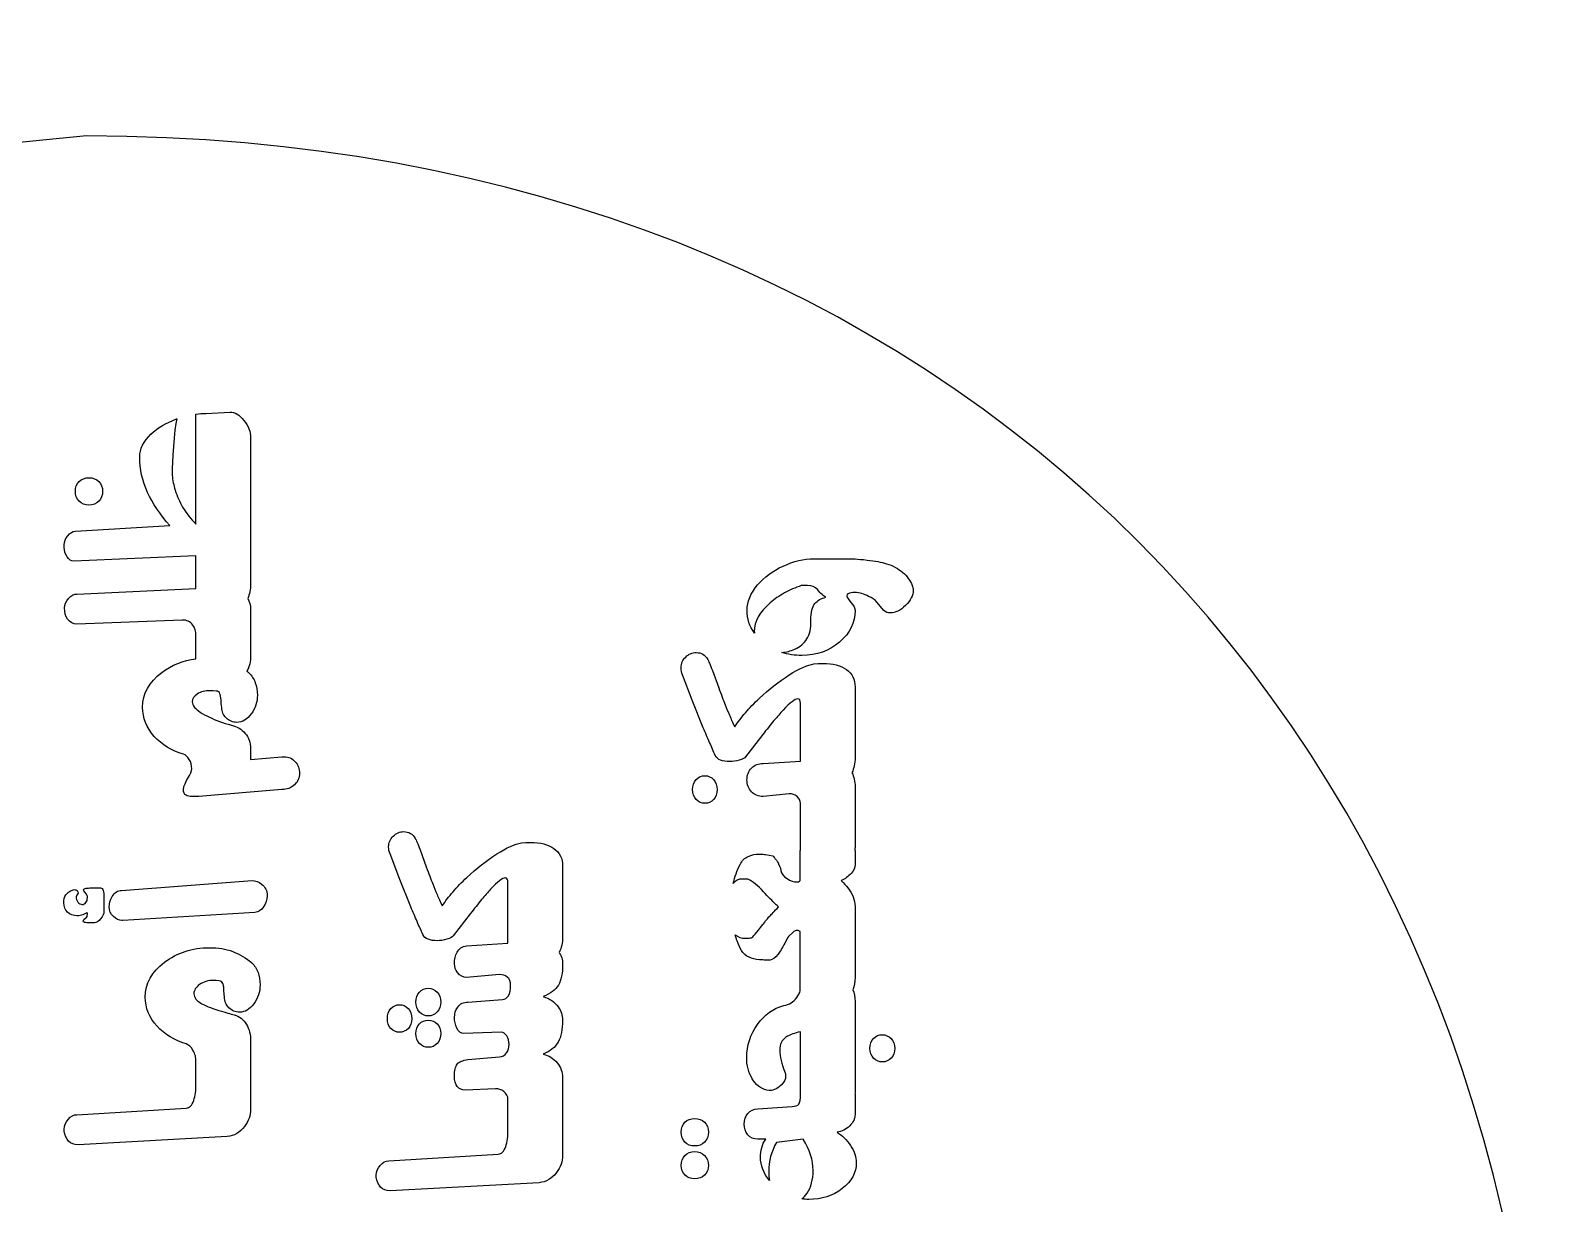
# Model space of a CAD drawing. Extents: x 0 to 920, y 577 to 1700.
# Drawn here: x 695.6 to 919.8, y 1503.5 to 1677.2 of the extents above; entities that cross this region are included whole.
import ezdxf

# ---------------------------------------------------------------- set-up
doc = ezdxf.new("R2010")
doc.units = 0
doc.layers.add('H0107_Printing', color=7, linetype='CONTINUOUS')

msp = doc.modelspace()

# ---------------------------------------------------------------- linework, layer by layer
at = {"layer": 'H0107_Printing', "color": 1}
for points in [[(703.886982, 1661.578458), (703.886982, 1661.578458), (435.117989, 1634.911459), (160.455996, 1634.911459), (170.510996, 1677.213458)], [(720.101982, 1604.10246), (720.101982, 1620.399459)], [(721.537982, 1620.509459), (725.152982, 1620.708459)], [(728.189982, 1616.89446), (728.189982, 1595.22346)], [(716.570982, 1611.84446), (716.570982, 1611.38146)], [(702.243982, 1603.06246), (716.206982, 1603.90446)], [(700.592982, 1600.66946), (700.592982, 1600.86746), (700.592982, 1601.03346)], [(702.459982, 1593.77146), (720.101982, 1594.56846), (720.101982, 1599.44846), (702.015982, 1598.63946)], [(811.59498, 1599.00546), (816.14698, 1599.00546)], [(810.66998, 1595.01846), (810.23998, 1595.01846), (809.71198, 1595.01846)], [(821.933979, 1591.34646), (820.893979, 1592.58446)], [(718.053982, 1589.92546), (702.459982, 1589.31446)], [(728.189982, 1591.49346), (728.189982, 1584.67746)], [(720.101982, 1584.19046), (720.101982, 1587.68046)], [(811.59698, 1583.44046), (812.22498, 1583.49046), (812.95198, 1583.50646)], [(795.21398, 1573.982461), (793.57898, 1578.043461), (792.15898, 1581.82346)], [(796.58398, 1582.43346), (797.50898, 1579.891461)], [(723.109982, 1579.395461), (722.632982, 1579.461461), (722.220982, 1579.461461)], [(817.69198, 1580.02346), (817.69198, 1569.543461)], [(804.07798, 1568.701461), (809.60398, 1569.035461), (809.60398, 1577.597461)], [(804.02098, 1572.959461), (801.49298, 1569.691461)], [(728.173982, 1570.895461), (728.173982, 1569.261461), (732.828982, 1569.690461), (733.009982, 1569.690461), (733.174982, 1569.690461)], [(817.69198, 1565.251461), (817.69198, 1556.371461)], [(732.828982, 1564.837461), (720.498982, 1563.814461), (720.069982, 1563.814461), (719.639982, 1563.814461)], [(807.94998, 1564.211461), (804.07998, 1563.815461)], [(809.58798, 1551.552461), (809.58798, 1555.826461), (809.60398, 1555.826461), (809.60398, 1562.792461)], [(768.292981, 1556.933461), (768.920981, 1556.983461), (769.647981, 1557.000461)], [(751.909981, 1547.475461), (750.274981, 1551.536461), (748.853981, 1555.316461)], [(753.279981, 1555.927461), (754.204981, 1553.385461)], [(804.45498, 1555.216461), (805.51098, 1555.018461)], [(817.66098, 1555.826461), (817.69198, 1555.826461), (817.69198, 1553.747461)], [(774.386981, 1553.516461), (774.386981, 1543.036461)], [(701.830982, 1549.951461), (702.078982, 1550.017461)], [(703.893982, 1549.340461), (703.629982, 1549.654461)], [(704.372982, 1550.264461), (705.973982, 1550.264461)], [(709.077982, 1549.914461), (728.404982, 1551.354461)], [(760.178981, 1541.700461), (766.299981, 1542.083461), (766.299981, 1551.090461)], [(801.81098, 1551.586461), (801.48098, 1551.586461), (800.98698, 1551.586461)], [(702.655982, 1549.505461), (702.457982, 1549.208461)], [(706.468982, 1548.845461), (706.468982, 1546.815461)], [(817.69198, 1547.508461), (817.69198, 1536.994462)], [(703.485982, 1545.577461), (703.781982, 1545.841461)], [(705.049982, 1545.115461), (703.926982, 1545.115461)], [(704.025982, 1546.369461), (704.025982, 1546.501461), (703.959982, 1546.650461)], [(728.817982, 1546.649461), (709.274982, 1545.461461), (709.142982, 1545.461461)], [(760.715981, 1546.452461), (758.188981, 1543.184461)], [(808.43298, 1543.646461), (807.93698, 1543.200461)], [(809.58798, 1535.080462), (809.58798, 1543.811461)], [(805.09798, 1539.602462), (804.24898, 1539.602462)], [(723.526982, 1536.515462), (723.101982, 1536.582462), (722.743982, 1536.582462)], [(765.045981, 1537.441462), (760.175981, 1537.029462)], [(724.311982, 1534.122462), (724.277982, 1534.552462), (724.212982, 1535.080462)], [(760.374981, 1533.381462), (765.474981, 1533.777462)], [(817.69198, 1533.446462), (817.69198, 1520.093462)], [(728.189982, 1527.586462), (728.189982, 1521.381462), (728.189982, 1521.166462), (728.189982, 1517.486462)], [(765.276981, 1528.908462), (759.763981, 1528.710462)], [(809.60398, 1519.747462), (809.60398, 1528.994462)], [(760.374981, 1524.864462), (765.045981, 1525.276462)], [(801.64898, 1524.331462), (801.64898, 1524.943462), (801.64898, 1525.141462)], [(720.101982, 1521.381462), (720.101982, 1524.582462)], [(807.35898, 1522.910462), (807.40898, 1522.678462), (807.40898, 1522.397462)], [(764.447981, 1520.556462), (759.980981, 1520.358462)], [(774.386981, 1522.190462), (774.386981, 1514.565462), (774.386981, 1514.350462), (774.386981, 1510.670462)], [(766.299981, 1514.565462), (766.299981, 1518.988462)], [(817.67198, 1519.747462), (817.69198, 1519.747462), (817.69198, 1516.743462)], [(702.457982, 1516.705462), (718.649982, 1517.688462)], [(803.28698, 1517.552462), (808.36398, 1517.931462)], [(700.592982, 1514.281462), (700.592982, 1514.414462), (700.592982, 1514.578462)], [(724.723982, 1513.458462), (702.655982, 1512.253462)], [(804.48798, 1513.095462), (803.28198, 1513.095462)], [(810.01698, 1513.091462), (806.04998, 1512.576462)], [(748.655981, 1509.889462), (764.846981, 1510.873462)], [(746.790981, 1507.466462), (746.790981, 1507.598462), (746.790981, 1507.762462)], [(770.920981, 1506.642462), (748.852981, 1505.438462)]]:
    msp.add_lwpolyline(points, dxfattribs=at)
for points in [[(727.199982, 1619.47846)], [(704.240982, 1606.94146)], [(795.87498, 1584.10046)], [(795.47498, 1562.792461)], [(703.625982, 1546.435461)], [(728.668982, 1533.116462)], [(753.202981, 1531.896462)], [(751.543981, 1529.452462)], [(754.498981, 1530.707462)], [(823.014979, 1527.974462)], [(793.94098, 1516.148462)], [(766.299981, 1514.565462)], [(793.94098, 1511.246462)]]:
    msp.add_lwpolyline(points, close=True, dxfattribs=at)
for points in [[(919.810977, 1445.653464), (919.810977, 1573.248461), (831.481979, 1661.578458), (703.886982, 1661.578458)], [(713.436982, 1617.43946), (714.429982, 1618.38546), (715.688982, 1619.13446), (717.214982, 1619.68446)], [(717.288982, 1619.70746), (716.809982, 1618.27646), (716.570982, 1612.76646), (716.570982, 1611.84446)], [(717.214982, 1619.68446), (717.239982, 1619.69346), (717.263982, 1619.69946), (717.288982, 1619.70746)], [(720.101982, 1620.399459), (720.589982, 1620.464459), (721.070982, 1620.509459), (721.537982, 1620.509459)], [(725.152982, 1620.708459), (725.857982, 1620.708459), (726.539982, 1620.297459), (727.199982, 1619.47846)], [(727.199982, 1619.47846), (727.859982, 1618.65846), (728.189982, 1617.79746), (728.189982, 1616.89446)], [(711.766982, 1614.05646), (711.766982, 1615.25546), (712.323982, 1616.38346), (713.436982, 1617.43946)], [(712.922982, 1608.80646), (712.152982, 1610.53446), (711.766982, 1612.28446), (711.766982, 1614.05646)], [(702.243982, 1608.97246), (702.243982, 1609.55546), (702.424982, 1610.03946), (702.787982, 1610.42446)], [(702.787982, 1610.42446), (703.183982, 1610.79846), (703.668982, 1610.98546), (704.240982, 1610.98546)], [(704.240982, 1610.98546), (704.845982, 1610.98546), (705.335982, 1610.79846), (705.708982, 1610.42446)], [(705.708982, 1610.42446), (706.083982, 1610.05046), (706.270982, 1609.56646), (706.270982, 1608.97246)], [(716.570982, 1611.38146), (716.647982, 1610.61146), (716.798982, 1609.86846), (717.021982, 1609.15446)], [(702.796982, 1607.49546), (702.427982, 1607.86346), (702.243982, 1608.35646), (702.243982, 1608.97246)], [(706.270982, 1608.97246), (706.270982, 1608.37746), (706.083982, 1607.89146), (705.708982, 1607.51146)], [(716.206982, 1603.90446), (714.754982, 1605.57746), (713.659982, 1607.21146), (712.922982, 1608.80646)], [(717.021982, 1609.15446), (717.289982, 1608.26246), (717.657982, 1607.42646), (718.126982, 1606.64546)], [(704.240982, 1606.94146), (703.646982, 1606.94146), (703.165982, 1607.12646), (702.796982, 1607.49546)], [(705.708982, 1607.51146), (705.335982, 1607.13146), (704.845982, 1606.94146), (704.240982, 1606.94146)], [(718.126982, 1606.64546), (718.662982, 1605.72046), (719.320982, 1604.87346), (720.101982, 1604.10246)], [(700.592982, 1601.03346), (700.592982, 1601.50646), (700.763982, 1601.96246), (701.104982, 1602.40346)], [(701.104982, 1602.40346), (701.445982, 1602.84346), (701.825982, 1603.06246), (702.243982, 1603.06246)], [(701.014982, 1599.29946), (700.733982, 1599.74046), (700.592982, 1600.19746), (700.592982, 1600.66946)], [(702.015982, 1598.63946), (701.629982, 1598.63946), (701.296982, 1598.86046), (701.014982, 1599.29946)], [(807.04198, 1597.90946), (808.59298, 1598.63946), (810.10998, 1599.00546), (811.59498, 1599.00546)], [(816.14698, 1599.00546), (816.72998, 1599.00546), (817.24998, 1598.99146), (817.70598, 1598.96346)], [(817.70598, 1598.96346), (818.16198, 1598.93646), (818.74798, 1598.88346), (819.46298, 1598.80746)], [(803.26598, 1595.13546), (804.23198, 1596.25546), (805.49198, 1597.17946), (807.04198, 1597.90946)], [(819.46298, 1598.80746), (820.649979, 1598.68546), (821.606979, 1598.50446), (822.332979, 1598.26246)], [(822.332979, 1598.26246), (823.289979, 1597.97646), (824.102979, 1597.54146), (824.773979, 1596.95846)], [(824.773979, 1596.95846), (825.366979, 1596.43046), (825.829979, 1595.78646), (826.158979, 1595.02746)], [(728.189982, 1595.22346), (728.189982, 1594.44346), (728.043982, 1593.74946), (727.765982, 1593.13346)], [(801.69798, 1591.33146), (801.69798, 1592.62646), (802.22098, 1593.89446), (803.26598, 1595.13546)], [(809.71198, 1595.01846), (808.85298, 1594.72946), (808.03198, 1594.36746), (807.24998, 1593.93446)], [(812.12498, 1594.42246), (811.79398, 1594.81946), (811.30798, 1595.01846), (810.66998, 1595.01846)], [(813.37898, 1593.29446), (813.02698, 1593.44946), (812.60898, 1593.82446), (812.12498, 1594.42246)], [(826.158979, 1595.02746), (826.203979, 1594.91746), (826.238979, 1594.81046), (826.266979, 1594.70546)], [(826.266979, 1594.70546), (826.293979, 1594.60046), (826.307979, 1594.47146), (826.307979, 1594.31746)], [(700.626982, 1591.70746), (700.626982, 1592.19246), (700.826982, 1592.65746), (701.228982, 1593.10346)], [(701.228982, 1593.10346), (701.630982, 1593.54846), (702.040982, 1593.77146), (702.459982, 1593.77146)], [(727.765982, 1593.13346), (728.038982, 1592.65646), (728.189982, 1592.11446), (728.189982, 1591.49346)], [(805.11898, 1592.44946), (803.55398, 1591.11446), (802.77198, 1589.71246), (802.77198, 1588.24446)], [(807.24998, 1593.93446), (806.46798, 1593.49946), (805.75798, 1593.00546), (805.11898, 1592.44946)], [(811.15798, 1589.84746), (811.15798, 1591.04146), (811.35598, 1591.87546), (811.74698, 1592.34946)], [(811.74698, 1592.34946), (812.13898, 1592.82446), (812.68298, 1593.13946), (813.37898, 1593.29446)], [(816.65198, 1593.80546), (816.51998, 1593.75046), (816.45398, 1593.64646), (816.45398, 1593.49246)], [(816.45398, 1593.49246), (816.45398, 1593.36046), (816.66098, 1593.04146), (817.07298, 1592.53446)], [(817.64198, 1594.00446), (817.27998, 1594.00446), (816.94898, 1593.93846), (816.65198, 1593.80546)], [(817.07298, 1592.53446), (817.48598, 1592.02846), (817.69198, 1591.63246), (817.69198, 1591.34646)], [(819.70598, 1593.39346), (819.05598, 1593.80046), (818.36898, 1594.00446), (817.64198, 1594.00446)], [(820.893979, 1592.58446), (820.607979, 1592.95846), (820.210979, 1593.22846), (819.70598, 1593.39346)], [(826.307979, 1594.31746), (826.307979, 1593.55846), (825.928979, 1592.81046), (825.168979, 1592.07346)], [(701.088982, 1590.05746), (700.780982, 1590.47546), (700.626982, 1591.02546), (700.626982, 1591.70746)], [(702.459982, 1589.31446), (701.898982, 1589.31446), (701.440982, 1589.56246), (701.088982, 1590.05746)], [(719.623982, 1589.18246), (719.248982, 1589.67846), (718.725982, 1589.92546), (718.053982, 1589.92546)], [(802.78598, 1588.00146), (802.06698, 1588.99146), (801.69798, 1590.10046), (801.69798, 1591.33146)], [(817.69198, 1591.34646), (817.69198, 1589.55346), (816.92798, 1587.99346), (815.39798, 1586.66746)], [(822.907979, 1590.96746), (822.521979, 1590.96746), (822.197979, 1591.09346), (821.933979, 1591.34646)], [(825.168979, 1592.07346), (824.409979, 1591.33546), (823.655979, 1590.96746), (822.907979, 1590.96746)], [(720.101982, 1587.68046), (720.101982, 1588.26446), (719.942982, 1588.76446), (719.623982, 1589.18246)], [(802.77198, 1588.24446), (802.77198, 1588.16346), (802.78098, 1588.08246), (802.78598, 1588.00146)], [(810.56198, 1587.12946), (810.78398, 1587.48246), (810.93898, 1587.88046), (811.02698, 1588.32246)], [(811.02698, 1588.32246), (811.11498, 1588.76446), (811.15798, 1589.27246), (811.15798, 1589.84746)], [(806.84198, 1585.13046), (807.49298, 1585.18046), (808.13598, 1585.33846), (808.77198, 1585.62046)], [(808.77198, 1585.62046), (809.54598, 1585.96346), (810.14198, 1586.46646), (810.56198, 1587.12946)], [(815.39798, 1586.66746), (813.86898, 1585.34146), (812.00798, 1584.67846), (809.81898, 1584.67846)], [(715.023982, 1582.15946), (716.501982, 1583.27646), (718.196982, 1583.94946), (720.101982, 1584.19046)], [(728.189982, 1584.67746), (728.189982, 1583.78846), (728.000982, 1583.01146), (727.638982, 1582.33546)], [(791.92698, 1582.86246), (791.92698, 1583.47846), (792.15498, 1584.00746), (792.61198, 1584.44746)], [(792.61198, 1584.44746), (793.06998, 1584.88746), (793.58398, 1585.10746), (794.15698, 1585.10746)], [(794.15698, 1585.10746), (794.92698, 1585.10746), (795.49998, 1584.77146), (795.87498, 1584.10046)], [(795.87498, 1584.10046), (795.99498, 1583.88046), (796.23198, 1583.32546), (796.58398, 1582.43346)], [(809.81898, 1584.67846), (808.75398, 1584.67846), (807.76298, 1584.83146), (806.84198, 1585.13046)], [(807.94798, 1581.80646), (809.42298, 1582.74146), (810.63998, 1583.28646), (811.59698, 1583.44046)], [(812.95198, 1583.50646), (814.40598, 1583.50646), (815.55898, 1583.20346), (816.41198, 1582.59846)], [(712.196982, 1577.001461), (712.196982, 1579.015461), (713.138982, 1580.73446), (715.023982, 1582.15946)], [(727.638982, 1582.33546), (727.751982, 1582.24646), (727.866982, 1582.16346), (727.976982, 1582.06946)], [(727.976982, 1582.06946), (728.360982, 1581.68346), (728.660982, 1581.21046), (728.875982, 1580.64946)], [(792.15898, 1581.82346), (792.00398, 1582.13146), (791.92698, 1582.47746), (791.92698, 1582.86246)], [(803.52098, 1578.340461), (804.91898, 1579.649461), (806.39498, 1580.80546), (807.94798, 1581.80646)], [(816.41198, 1582.59846), (817.26498, 1581.99346), (817.69198, 1581.13546), (817.69198, 1580.02346)], [(720.297982, 1578.974461), (719.804982, 1578.650461), (719.557982, 1578.262461), (719.557982, 1577.810461)], [(722.220982, 1579.461461), (721.431982, 1579.461461), (720.790982, 1579.299461), (720.297982, 1578.974461)], [(723.651982, 1579.015461), (723.552982, 1579.268461), (723.371982, 1579.395461), (723.109982, 1579.395461)], [(723.815982, 1578.058461), (723.761982, 1578.564461), (723.706982, 1578.883461), (723.651982, 1579.015461)], [(729.197982, 1578.801461), (729.197982, 1577.799461), (728.891982, 1576.878461), (728.280982, 1576.036461)], [(728.875982, 1580.64946), (729.089982, 1580.08846), (729.197982, 1579.472461), (729.197982, 1578.801461)], [(797.50898, 1579.891461), (797.86098, 1578.901461), (798.18098, 1578.059461), (798.46698, 1577.366461)], [(713.925982, 1572.694461), (712.772982, 1574.003461), (712.196982, 1575.439461), (712.196982, 1577.001461)], [(719.557982, 1577.810461), (719.557982, 1577.535461), (719.672982, 1577.266461), (719.903982, 1577.001461)], [(719.903982, 1577.001461), (720.276982, 1576.540461), (721.007982, 1576.050461), (722.094982, 1575.533461)], [(723.914982, 1577.001461), (723.848982, 1577.365461), (723.815982, 1577.717461), (723.815982, 1578.058461)], [(724.574982, 1575.425461), (724.135982, 1575.860461), (723.914982, 1576.386461), (723.914982, 1577.001461)], [(798.46698, 1577.366461), (798.66498, 1576.860461), (798.87798, 1576.345461), (799.10298, 1575.823461)], [(801.46498, 1576.202461), (802.06498, 1576.901461), (802.74998, 1577.614461), (803.52098, 1578.340461)], [(807.02698, 1576.574461), (806.61998, 1576.133461), (806.17398, 1575.622461), (805.68798, 1575.039461)], [(809.20798, 1578.258461), (808.79998, 1578.258461), (808.07298, 1577.696461), (807.02698, 1576.574461)], [(809.60398, 1577.597461), (809.60398, 1578.037461), (809.47198, 1578.258461), (809.20798, 1578.258461)], [(722.094982, 1575.533461), (723.005982, 1575.104461), (724.088982, 1574.713461), (725.339982, 1574.361461)], [(726.142982, 1574.774461), (725.537982, 1574.774461), (725.015982, 1574.990461), (724.574982, 1575.425461)], [(725.339982, 1574.361461), (726.174982, 1574.163461), (726.855982, 1573.758461), (727.382982, 1573.147461)], [(728.280982, 1576.036461), (727.669982, 1575.194461), (726.957982, 1574.774461), (726.142982, 1574.774461)], [(799.10298, 1575.823461), (799.32898, 1575.300461), (799.58498, 1574.731461), (799.87098, 1574.114461)], [(799.87098, 1574.114461), (800.33398, 1574.808461), (800.86498, 1575.503461), (801.46498, 1576.202461)], [(805.68798, 1575.039461), (805.15998, 1574.401461), (804.60398, 1573.707461), (804.02098, 1572.959461)], [(718.239982, 1570.070461), (716.483982, 1570.575461), (715.045982, 1571.450461), (713.925982, 1572.694461)], [(727.382982, 1573.147461), (727.909982, 1572.537461), (728.173982, 1571.786461), (728.173982, 1570.895461)], [(796.15598, 1571.787461), (795.85898, 1572.469461), (795.54498, 1573.201461), (795.21398, 1573.982461)], [(719.104982, 1569.301461), (718.857982, 1569.703461), (718.569982, 1569.959461), (718.239982, 1570.070461)], [(796.99898, 1569.889461), (796.73498, 1570.472461), (796.45398, 1571.105461), (796.15598, 1571.787461)], [(797.78298, 1569.171461), (797.41398, 1569.308461), (797.15298, 1569.548461), (796.99898, 1569.889461)], [(718.856982, 1566.413461), (719.268982, 1567.123461), (719.474982, 1567.610461), (719.474982, 1567.874461)], [(719.474982, 1567.874461), (719.474982, 1568.425461), (719.351982, 1568.900461), (719.104982, 1569.301461)], [(733.174982, 1569.690461), (733.801982, 1569.690461), (734.335982, 1569.446461), (734.775982, 1568.957461)], [(734.775982, 1568.957461), (735.215982, 1568.470461), (735.435982, 1567.902461), (735.435982, 1567.255461)], [(799.12998, 1568.965461), (798.60098, 1568.965461), (798.15198, 1569.033461), (797.78298, 1569.171461)], [(800.55098, 1569.171461), (800.06598, 1569.033461), (799.59198, 1568.965461), (799.12998, 1568.965461)], [(801.49298, 1569.691461), (801.34898, 1569.482461), (801.03598, 1569.308461), (800.55098, 1569.171461)], [(801.68198, 1566.275461), (801.68198, 1566.968461), (801.90798, 1567.545461), (802.35898, 1568.008461)], [(802.35898, 1568.008461), (802.81098, 1568.470461), (803.38398, 1568.701461), (804.07798, 1568.701461)], [(817.69198, 1569.543461), (817.69198, 1568.700461), (817.53398, 1567.967461), (817.23698, 1567.330461)], [(718.237982, 1564.837461), (718.237982, 1565.178461), (718.443982, 1565.704461), (718.856982, 1566.413461)], [(734.676982, 1565.528461), (734.170982, 1565.067461), (733.554982, 1564.837461), (732.828982, 1564.837461)], [(735.435982, 1567.255461), (735.435982, 1566.564461), (735.182982, 1565.989461), (734.676982, 1565.528461)], [(793.64298, 1564.822461), (793.64298, 1565.427461), (793.81998, 1565.922461), (794.17198, 1566.307461)], [(794.17198, 1566.307461), (794.52398, 1566.692461), (794.95898, 1566.885461), (795.47498, 1566.885461)], [(795.47498, 1566.885461), (795.96998, 1566.885461), (796.39098, 1566.689461), (796.73898, 1566.299461)], [(796.73898, 1566.299461), (797.08498, 1565.908461), (797.25898, 1565.416461), (797.25898, 1564.822461)], [(802.35198, 1564.508461), (801.90498, 1564.970461), (801.68198, 1565.559461), (801.68198, 1566.275461)], [(817.23698, 1567.330461), (817.53298, 1566.714461), (817.69198, 1566.026461), (817.69198, 1565.251461)], [(718.632982, 1563.978461), (718.369982, 1564.132461), (718.237982, 1564.419461), (718.237982, 1564.837461)], [(719.639982, 1563.814461), (719.156982, 1563.814461), (718.820982, 1563.869461), (718.632982, 1563.978461)], [(794.17998, 1563.353461), (793.82198, 1563.727461), (793.64298, 1564.217461), (793.64298, 1564.822461)], [(795.47498, 1562.792461), (794.96898, 1562.792461), (794.53798, 1562.979461), (794.17998, 1563.353461)], [(796.73898, 1563.353461), (796.39098, 1562.979461), (795.96998, 1562.792461), (795.47498, 1562.792461)], [(797.25898, 1564.822461), (797.25898, 1564.217461), (797.08498, 1563.727461), (796.73898, 1563.353461)], [(804.07998, 1563.815461), (803.37398, 1563.815461), (802.79798, 1564.046461), (802.35198, 1564.508461)], [(809.09898, 1563.799461), (808.76398, 1564.074461), (808.38098, 1564.211461), (807.94998, 1564.211461)], [(809.60398, 1562.792461), (809.60398, 1563.188461), (809.43598, 1563.523461), (809.09898, 1563.799461)], [(749.307981, 1557.941461), (749.764981, 1558.380461), (750.278981, 1558.600461), (750.851981, 1558.600461)], [(750.851981, 1558.600461), (751.622981, 1558.600461), (752.195981, 1558.264461), (752.569981, 1557.594461)], [(748.621981, 1556.356461), (748.621981, 1556.972461), (748.850981, 1557.500461), (749.307981, 1557.941461)], [(748.853981, 1555.316461), (748.698981, 1555.624461), (748.621981, 1555.970461), (748.621981, 1556.356461)], [(752.569981, 1557.594461), (752.690981, 1557.374461), (752.927981, 1556.818461), (753.279981, 1555.927461)], [(764.642981, 1555.299461), (766.118981, 1556.235461), (767.335981, 1556.779461), (768.292981, 1556.933461)], [(769.647981, 1557.000461), (771.100981, 1557.000461), (772.254981, 1556.697461), (773.106981, 1556.092461)], [(817.69198, 1556.371461), (817.69198, 1556.183461), (817.67698, 1556.005461), (817.66098, 1555.826461)], [(760.216981, 1551.833461), (761.614981, 1553.142461), (763.090981, 1554.298461), (764.642981, 1555.299461)], [(773.106981, 1556.092461), (773.960981, 1555.486461), (774.386981, 1554.628461), (774.386981, 1553.516461)], [(800.67398, 1553.747461), (800.94998, 1554.308461), (801.34598, 1554.704461), (801.86298, 1554.935461)], [(801.86298, 1554.935461), (802.38098, 1555.167461), (802.95198, 1555.282461), (803.57898, 1555.282461)], [(803.57898, 1555.282461), (803.73398, 1555.282461), (803.89698, 1555.274461), (804.06698, 1555.257461)], [(804.06698, 1555.257461), (804.23698, 1555.241461), (804.36598, 1555.227461), (804.45498, 1555.216461)], [(805.51098, 1555.018461), (805.65398, 1554.853461), (805.77798, 1554.707461), (805.88198, 1554.580461)], [(805.88198, 1554.580461), (805.98698, 1554.454461), (806.08798, 1554.319461), (806.18698, 1554.176461)], [(806.18698, 1554.176461), (806.46298, 1553.736461), (806.63598, 1553.287461), (806.70698, 1552.831461)], [(754.204981, 1553.385461), (754.556981, 1552.394461), (754.876981, 1551.553461), (755.162981, 1550.860461)], [(758.160981, 1549.696461), (758.760981, 1550.394461), (759.445981, 1551.107461), (760.216981, 1551.833461)], [(799.64798, 1550.928461), (799.86998, 1551.913461), (800.20798, 1552.854461), (800.67398, 1553.747461)], [(806.70698, 1552.831461), (806.77998, 1552.374461), (807.08198, 1551.981461), (807.61498, 1551.651461)], [(817.10098, 1552.393461), (816.70798, 1551.964461), (816.22198, 1551.617461), (815.64498, 1551.354461)], [(817.69198, 1553.747461), (817.69198, 1553.274461), (817.49498, 1552.823461), (817.10098, 1552.393461)], [(700.840982, 1549.241461), (701.049982, 1549.560461), (701.379982, 1549.797461), (701.830982, 1549.951461)], [(702.078982, 1550.017461), (702.243982, 1550.017461), (702.380982, 1549.970461), (702.490982, 1549.877461)], [(702.490982, 1549.877461), (702.601982, 1549.783461), (702.655982, 1549.659461), (702.655982, 1549.505461)], [(703.432982, 1549.951461), (703.432982, 1550.072461), (703.519982, 1550.149461), (703.695982, 1550.182461)], [(703.629982, 1549.654461), (703.497982, 1549.786461), (703.432982, 1549.885461), (703.432982, 1549.951461)], [(703.695982, 1550.182461), (703.893982, 1550.237461), (704.119982, 1550.264461), (704.372982, 1550.264461)], [(705.973982, 1550.264461), (706.160982, 1550.264461), (706.289982, 1550.141461), (706.361982, 1549.894461)], [(706.361982, 1549.894461), (706.433982, 1549.645461), (706.468982, 1549.297461), (706.468982, 1548.845461)], [(707.706982, 1548.991461), (708.058982, 1549.606461), (708.515982, 1549.914461), (709.077982, 1549.914461)], [(728.404982, 1551.354461), (728.910982, 1551.354461), (729.383982, 1551.182461), (729.824982, 1550.842461)], [(729.824982, 1550.842461), (730.362982, 1550.423461), (730.632982, 1549.846461), (730.632982, 1549.108461)], [(755.162981, 1550.860461), (755.360981, 1550.354461), (755.572981, 1549.838461), (755.798981, 1549.316461)], [(756.566981, 1547.608461), (757.028981, 1548.301461), (757.560981, 1548.997461), (758.160981, 1549.696461)], [(763.722981, 1550.067461), (763.314981, 1549.627461), (762.868981, 1549.115461), (762.383981, 1548.533461)], [(765.903981, 1551.750461), (765.495981, 1551.750461), (764.768981, 1551.190461), (763.722981, 1550.067461)], [(766.299981, 1551.090461), (766.299981, 1551.531461), (766.167981, 1551.750461), (765.903981, 1551.750461)], [(800.98698, 1551.586461), (800.44598, 1551.586461), (800.00198, 1551.361461), (799.64798, 1550.928461)], [(804.11498, 1549.696461), (803.31998, 1550.592461), (802.55098, 1551.222461), (801.81098, 1551.586461)], [(805.14498, 1548.646461), (804.81498, 1548.982461), (804.47298, 1549.332461), (804.11498, 1549.696461)], [(807.61498, 1551.651461), (808.14898, 1551.321461), (808.64098, 1551.156461), (809.09198, 1551.156461)], [(809.09198, 1551.156461), (809.42198, 1551.156461), (809.58798, 1551.287461), (809.58798, 1551.552461)], [(815.64498, 1551.354461), (816.03398, 1550.968461), (816.36098, 1550.611461), (816.62698, 1550.281461)], [(816.62698, 1550.281461), (816.95998, 1549.841461), (817.21998, 1549.398461), (817.40898, 1548.952461)], [(700.526982, 1548.069461), (700.526982, 1548.532461), (700.631982, 1548.922461), (700.840982, 1549.241461)], [(701.076982, 1546.675461), (700.709982, 1547.032461), (700.526982, 1547.497461), (700.526982, 1548.069461)], [(702.457982, 1549.208461), (702.402982, 1549.131461), (702.364982, 1549.043461), (702.342982, 1548.944461)], [(702.342982, 1548.944461), (702.342982, 1548.658461), (702.435982, 1548.405461), (702.623982, 1548.185461)], [(702.623982, 1548.185461), (702.787982, 1547.943461), (703.002982, 1547.822461), (703.266982, 1547.822461)], [(703.266982, 1547.822461), (703.464982, 1547.822461), (703.640982, 1547.921461), (703.794982, 1548.119461)], [(703.794982, 1548.119461), (703.948982, 1548.284461), (704.025982, 1548.526461), (704.025982, 1548.845461)], [(704.025982, 1548.845461), (704.025982, 1549.032461), (703.981982, 1549.197461), (703.893982, 1549.340461)], [(707.244982, 1547.457461), (707.244982, 1547.973461), (707.398982, 1548.485461), (707.706982, 1548.991461)], [(707.863982, 1546.047461), (707.450982, 1546.437461), (707.244982, 1546.907461), (707.244982, 1547.457461)], [(730.112982, 1547.467461), (729.766982, 1546.976461), (729.334982, 1546.704461), (728.817982, 1546.649461)], [(730.632982, 1549.108461), (730.632982, 1548.503461), (730.459982, 1547.956461), (730.112982, 1547.467461)], [(752.851981, 1545.280461), (752.554981, 1545.962461), (752.240981, 1546.694461), (751.909981, 1547.475461)], [(755.798981, 1549.316461), (756.023981, 1548.793461), (756.280981, 1548.224461), (756.566981, 1547.608461)], [(762.383981, 1548.533461), (761.855981, 1547.894461), (761.299981, 1547.200461), (760.715981, 1546.452461)], [(805.06198, 1546.095461), (805.28198, 1546.337461), (805.72098, 1546.796461), (806.37798, 1547.470461)], [(806.37798, 1547.470461), (806.10598, 1547.665461), (805.69498, 1548.057461), (805.14498, 1548.646461)], [(817.40898, 1548.952461), (817.59798, 1548.506461), (817.69198, 1548.025461), (817.69198, 1547.508461)], [(702.509982, 1546.138461), (701.920982, 1546.138461), (701.442982, 1546.317461), (701.076982, 1546.675461)], [(703.359982, 1546.303461), (703.092982, 1546.193461), (702.809982, 1546.138461), (702.509982, 1546.138461)], [(703.625982, 1546.435461), (703.481982, 1546.358461), (703.392982, 1546.314461), (703.359982, 1546.303461)], [(703.398982, 1545.362461), (703.398982, 1545.439461), (703.427982, 1545.511461), (703.485982, 1545.577461)], [(703.571982, 1545.172461), (703.478982, 1545.211461), (703.420982, 1545.275461), (703.398982, 1545.362461)], [(703.926982, 1545.115461), (703.784982, 1545.115461), (703.665982, 1545.134461), (703.571982, 1545.172461)], [(703.959982, 1546.650461), (703.881982, 1546.584461), (703.770982, 1546.512461), (703.625982, 1546.435461)], [(703.781982, 1545.841461), (703.944982, 1545.918461), (704.025982, 1546.094461), (704.025982, 1546.369461)], [(705.981982, 1545.700461), (705.657982, 1545.310461), (705.346982, 1545.115461), (705.049982, 1545.115461)], [(706.468982, 1546.815461), (706.468982, 1546.463461), (706.306982, 1546.092461), (705.981982, 1545.700461)], [(709.142982, 1545.461461), (708.702982, 1545.461461), (708.275982, 1545.657461), (707.863982, 1546.047461)], [(753.694981, 1543.382461), (753.429981, 1543.965461), (753.149981, 1544.598461), (752.851981, 1545.280461)], [(804.03398, 1544.841461), (804.41898, 1545.353461), (804.75998, 1545.770461), (805.06198, 1546.095461)], [(754.478981, 1542.664461), (754.109981, 1542.802461), (753.848981, 1543.041461), (753.694981, 1543.382461)], [(758.188981, 1543.184461), (758.044981, 1542.975461), (757.730981, 1542.802461), (757.246981, 1542.664461)], [(774.386981, 1543.036461), (774.386981, 1542.147461), (774.211981, 1541.380461), (773.881981, 1540.721461)], [(800.22098, 1542.424461), (800.10698, 1542.713461), (800.03098, 1543.038461), (799.93898, 1543.347461)], [(799.93898, 1543.347461), (800.36598, 1542.998461), (800.87798, 1542.819461), (801.48098, 1542.819461)], [(801.48098, 1542.819461), (801.89398, 1542.819461), (802.18098, 1542.845461), (802.34498, 1542.900461)], [(802.34498, 1542.900461), (802.51098, 1542.954461), (803.07298, 1543.601461), (804.03398, 1544.841461)], [(807.93698, 1543.200461), (807.84898, 1543.134461), (807.63498, 1542.771461), (807.29398, 1542.110461)], [(809.12498, 1543.992461), (808.94898, 1543.992461), (808.71798, 1543.877461), (808.43298, 1543.646461)], [(809.36498, 1543.934461), (809.29298, 1543.961461), (809.21398, 1543.981461), (809.12498, 1543.992461)], [(809.58798, 1543.811461), (809.51098, 1543.866461), (809.43698, 1543.907461), (809.36498, 1543.934461)], [(715.431982, 1539.264462), (717.323982, 1540.699461), (719.540982, 1541.418461), (722.082982, 1541.418461)], [(722.082982, 1541.418461), (722.753982, 1541.418461), (723.364982, 1541.374461), (723.914982, 1541.286461)], [(723.914982, 1541.286461), (724.465982, 1541.198461), (725.015982, 1541.049461), (725.565982, 1540.840461)], [(725.565982, 1540.840461), (726.610982, 1540.454461), (727.546982, 1539.905462), (728.371982, 1539.190462)], [(755.825981, 1542.458461), (755.296981, 1542.458461), (754.847981, 1542.526461), (754.478981, 1542.664461)], [(757.246981, 1542.664461), (756.761981, 1542.526461), (756.287981, 1542.458461), (755.825981, 1542.458461)], [(758.377981, 1539.026462), (758.377981, 1539.697462), (758.503981, 1540.269461), (758.756981, 1540.742461)], [(758.756981, 1540.742461), (759.054981, 1541.281461), (759.528981, 1541.601461), (760.178981, 1541.700461)], [(773.881981, 1540.721461), (774.206981, 1540.246461), (774.386981, 1539.688462), (774.386981, 1539.026462)], [(800.87298, 1541.005461), (800.64198, 1541.434461), (800.42498, 1541.907461), (800.22098, 1542.424461)], [(802.02798, 1539.998462), (801.52198, 1540.229461), (801.13698, 1540.564461), (800.87298, 1541.005461)], [(806.74098, 1541.128461), (806.58198, 1540.859461), (806.42998, 1540.630461), (806.28598, 1540.443461)], [(807.29398, 1542.110461), (807.08498, 1541.725461), (806.89998, 1541.398461), (806.74098, 1541.128461)], [(712.591982, 1534.122462), (712.591982, 1536.114462), (713.538982, 1537.828462), (715.431982, 1539.264462)], [(728.371982, 1539.190462), (728.778982, 1538.771462), (729.083982, 1538.295462), (729.287982, 1537.762462)], [(758.838981, 1537.739462), (758.531981, 1538.145462), (758.377981, 1538.574462), (758.377981, 1539.026462)], [(774.386981, 1539.026462), (774.386981, 1537.639462), (774.176981, 1536.594462), (773.756981, 1535.890462)], [(803.56298, 1539.635462), (802.93598, 1539.701462), (802.42398, 1539.822462), (802.02798, 1539.998462)], [(804.24898, 1539.602462), (803.97798, 1539.602462), (803.75098, 1539.613462), (803.56298, 1539.635462)], [(806.28598, 1540.443461), (805.85698, 1539.882462), (805.46098, 1539.602462), (805.09798, 1539.602462)], [(722.743982, 1536.582462), (721.890982, 1536.582462), (721.185982, 1536.378462), (720.626982, 1535.971462)], [(724.081982, 1536.103462), (723.983982, 1536.378462), (723.798982, 1536.515462), (723.526982, 1536.515462)], [(724.204982, 1535.591462), (724.198982, 1535.778462), (724.157982, 1535.949462), (724.081982, 1536.103462)], [(729.287982, 1537.762462), (729.490982, 1537.228462), (729.592982, 1536.609462), (729.592982, 1535.905462)], [(760.175981, 1537.029462), (759.647981, 1537.029462), (759.202981, 1537.265462), (758.838981, 1537.739462)], [(766.184981, 1537.078462), (765.887981, 1537.320462), (765.507981, 1537.441462), (765.045981, 1537.441462)], [(766.695981, 1535.807462), (766.695981, 1536.379462), (766.524981, 1536.803462), (766.184981, 1537.078462)], [(817.69198, 1536.994462), (817.69198, 1536.336462), (817.58398, 1535.741462), (817.38498, 1535.201462)], [(714.328982, 1529.814462), (713.171982, 1531.091462), (712.591982, 1532.527462), (712.591982, 1534.122462)], [(720.626982, 1535.971462), (720.067982, 1535.564462), (719.788982, 1535.101462), (719.788982, 1534.585462)], [(719.788982, 1534.585462), (719.788982, 1534.320462), (719.887982, 1534.062462), (720.086982, 1533.808462)], [(724.212982, 1535.080462), (724.212982, 1535.234462), (724.209982, 1535.404462), (724.204982, 1535.591462)], [(724.979982, 1532.546462), (724.533982, 1532.991462), (724.311982, 1533.517462), (724.311982, 1534.122462)], [(729.592982, 1535.905462), (729.592982, 1534.870462), (729.284982, 1533.941462), (728.668982, 1533.116462)], [(752.665981, 1533.381462), (752.665981, 1533.997462), (752.839981, 1534.489462), (753.185981, 1534.858462)], [(753.185981, 1534.858462), (753.532981, 1535.226462), (753.969981, 1535.411462), (754.498981, 1535.411462)], [(754.498981, 1535.411462), (754.992981, 1535.411462), (755.425981, 1535.221462), (755.793981, 1534.842462)], [(755.793981, 1534.842462), (756.162981, 1534.462462), (756.346981, 1533.975462), (756.346981, 1533.381462)], [(765.474981, 1533.777462), (765.859981, 1533.777462), (766.162981, 1533.959462), (766.381981, 1534.322462)], [(766.381981, 1534.322462), (766.591981, 1534.706462), (766.695981, 1535.202462), (766.695981, 1535.807462)], [(773.756981, 1535.890462), (773.335981, 1535.185462), (772.594981, 1534.619462), (771.531981, 1534.190462)], [(771.531981, 1534.190462), (772.472981, 1533.903462), (773.203981, 1533.397462), (773.723981, 1532.671462)], [(807.12798, 1532.862462), (807.93098, 1533.006462), (808.57598, 1533.397462), (809.05998, 1534.036462)], [(809.05998, 1534.036462), (809.31498, 1534.364462), (809.48498, 1534.713462), (809.58798, 1535.080462)], [(817.38498, 1535.201462), (817.58698, 1534.732462), (817.69198, 1534.150462), (817.69198, 1533.446462)], [(720.086982, 1533.808462), (720.350982, 1533.490462), (720.797982, 1533.187462), (721.425982, 1532.901462)], [(721.425982, 1532.901462), (721.657982, 1532.791462), (721.938982, 1532.675462), (722.269982, 1532.554462)], [(722.269982, 1532.554462), (722.688982, 1532.400462), (723.090982, 1532.263462), (723.476982, 1532.141462)], [(723.476982, 1532.141462), (724.005982, 1531.977462), (724.449982, 1531.845462), (724.807982, 1531.745462)], [(724.807982, 1531.745462), (725.166982, 1531.647462), (725.483982, 1531.558462), (725.758982, 1531.482462)], [(726.555982, 1531.878462), (725.950982, 1531.878462), (725.425982, 1532.101462), (724.979982, 1532.546462)], [(728.668982, 1533.116462), (728.052982, 1532.291462), (727.348982, 1531.878462), (726.555982, 1531.878462)], [(748.440981, 1530.905462), (748.440981, 1531.521462), (748.611981, 1532.021462), (748.951981, 1532.407462)], [(748.951981, 1532.407462), (749.315981, 1532.792462), (749.738981, 1532.985462), (750.223981, 1532.985462)], [(750.223981, 1532.985462), (750.729981, 1532.985462), (751.161981, 1532.798462), (751.518981, 1532.424462)], [(751.518981, 1532.424462), (751.876981, 1532.049462), (752.055981, 1531.543462), (752.055981, 1530.905462)], [(753.202981, 1531.896462), (752.844981, 1532.280462), (752.665981, 1532.776462), (752.665981, 1533.381462)], [(754.498981, 1531.317462), (753.991981, 1531.317462), (753.560981, 1531.510462), (753.202981, 1531.896462)], [(755.818981, 1531.912462), (755.466981, 1531.516462), (755.026981, 1531.317462), (754.498981, 1531.317462)], [(756.346981, 1533.381462), (756.346981, 1532.798462), (756.170981, 1532.308462), (755.818981, 1531.912462)], [(758.377981, 1531.103462), (758.377981, 1531.686462), (758.536981, 1532.198462), (758.855981, 1532.638462)], [(758.855981, 1532.638462), (759.218981, 1533.134462), (759.724981, 1533.381462), (760.374981, 1533.381462)], [(773.723981, 1532.671462), (774.166981, 1532.066462), (774.386981, 1531.411462), (774.386981, 1530.707462)], [(803.24098, 1530.043462), (804.30398, 1531.526462), (805.59898, 1532.465462), (807.12798, 1532.862462)], [(718.662982, 1527.174462), (716.898982, 1527.702462), (715.453982, 1528.582462), (714.328982, 1529.814462)], [(725.758982, 1531.482462), (726.530982, 1531.283462), (727.136982, 1530.810462), (727.578982, 1530.062462)], [(727.578982, 1530.062462), (727.985982, 1529.369462), (728.189982, 1528.544462), (728.189982, 1527.586462)], [(748.951981, 1529.469462), (748.611981, 1529.843462), (748.440981, 1530.322462), (748.440981, 1530.905462)], [(750.223981, 1528.908462), (749.738981, 1528.908462), (749.315981, 1529.095462), (748.951981, 1529.469462)], [(751.543981, 1529.452462), (751.180981, 1529.090462), (750.740981, 1528.908462), (750.223981, 1528.908462)], [(752.055981, 1530.905462), (752.055981, 1530.311462), (751.884981, 1529.826462), (751.543981, 1529.452462)], [(752.665981, 1528.710462), (752.665981, 1529.304462), (752.842981, 1529.783462), (753.194981, 1530.146462)], [(753.194981, 1530.146462), (753.523981, 1530.520462), (753.959981, 1530.707462), (754.498981, 1530.707462)], [(754.498981, 1530.707462), (755.004981, 1530.707462), (755.439981, 1530.517462), (755.801981, 1530.138462)], [(755.801981, 1530.138462), (756.165981, 1529.758462), (756.346981, 1529.282462), (756.346981, 1528.710462)], [(758.707981, 1529.535462), (758.486981, 1530.008462), (758.377981, 1530.530462), (758.377981, 1531.103462)], [(759.763981, 1528.710462), (759.322981, 1528.710462), (758.970981, 1528.985462), (758.707981, 1529.535462)], [(774.386981, 1530.707462), (774.386981, 1529.320462), (774.168981, 1528.240462), (773.731981, 1527.463462)], [(801.64898, 1525.141462), (801.64898, 1526.927462), (802.17898, 1528.561462), (803.24098, 1530.043462)], [(719.655982, 1526.233462), (719.335982, 1526.750462), (719.005982, 1527.063462), (718.662982, 1527.174462)], [(753.194981, 1527.249462), (752.842981, 1527.629462), (752.665981, 1528.116462), (752.665981, 1528.710462)], [(754.498981, 1526.680462), (753.981981, 1526.680462), (753.546981, 1526.869462), (753.194981, 1527.249462)], [(755.818981, 1527.241462), (755.466981, 1526.866462), (755.026981, 1526.680462), (754.498981, 1526.680462)], [(756.346981, 1528.710462), (756.346981, 1528.137462), (756.170981, 1527.647462), (755.818981, 1527.241462)], [(766.126981, 1528.355462), (765.901981, 1528.723462), (765.617981, 1528.908462), (765.276981, 1528.908462)], [(766.464981, 1527.093462), (766.464981, 1527.565462), (766.351981, 1527.987462), (766.126981, 1528.355462)], [(773.731981, 1527.463462), (773.294981, 1526.688462), (772.560981, 1526.091462), (771.531981, 1525.673462)], [(806.73298, 1527.341462), (806.59998, 1527.076462), (806.53498, 1526.712462), (806.53498, 1526.249462)], [(807.67298, 1528.307462), (807.25498, 1528.071462), (806.94198, 1527.748462), (806.73298, 1527.341462)], [(809.60398, 1528.994462), (808.73498, 1528.773462), (808.09098, 1528.545462), (807.67298, 1528.307462)], [(819.90398, 1526.513462), (819.90398, 1527.130462), (820.076979, 1527.622462), (820.423979, 1527.991462)], [(820.423979, 1527.991462), (820.769979, 1528.359462), (821.206979, 1528.544462), (821.734979, 1528.544462)], [(821.734979, 1528.544462), (822.219979, 1528.544462), (822.645979, 1528.354462), (823.014979, 1527.974462)], [(823.014979, 1527.974462), (823.383979, 1527.595462), (823.567979, 1527.108462), (823.567979, 1526.513462)], [(720.003982, 1525.432462), (719.936982, 1525.691462), (719.821982, 1525.958462), (719.655982, 1526.233462)], [(720.101982, 1524.582462), (720.101982, 1524.890462), (720.069982, 1525.173462), (720.003982, 1525.432462)], [(765.045981, 1525.276462), (765.485981, 1525.276462), (765.848981, 1525.486462), (766.134981, 1525.904462)], [(766.134981, 1525.904462), (766.354981, 1526.223462), (766.464981, 1526.619462), (766.464981, 1527.093462)], [(771.531981, 1525.673462), (772.350981, 1525.475462), (773.031981, 1525.051462), (773.574981, 1524.402462)], [(806.53498, 1526.249462), (806.53498, 1525.345462), (806.80998, 1524.232462), (807.35898, 1522.910462)], [(820.439979, 1525.078462), (820.081979, 1525.452462), (819.90398, 1525.930462), (819.90398, 1526.513462)], [(821.734979, 1524.516462), (821.228979, 1524.516462), (820.797979, 1524.703462), (820.439979, 1525.078462)], [(823.022979, 1525.078462), (822.692979, 1524.703462), (822.263979, 1524.516462), (821.734979, 1524.516462)], [(823.567979, 1526.513462), (823.567979, 1525.941462), (823.385979, 1525.463462), (823.022979, 1525.078462)], [(758.377981, 1522.405462), (758.377981, 1523.252462), (758.511981, 1523.849462), (758.781981, 1524.196462)], [(758.781981, 1524.196462), (759.051981, 1524.542462), (759.581981, 1524.765462), (760.374981, 1524.864462)], [(773.574981, 1524.402462), (774.115981, 1523.752462), (774.386981, 1523.015462), (774.386981, 1522.190462)], [(802.86398, 1521.455462), (802.28698, 1522.160462), (801.88098, 1523.119462), (801.64898, 1524.331462)], [(719.768982, 1518.826462), (719.990982, 1519.474462), (720.101982, 1520.325462), (720.101982, 1521.381462)], [(758.790981, 1520.862462), (758.515981, 1521.197462), (758.377981, 1521.711462), (758.377981, 1522.405462)], [(759.980981, 1520.358462), (759.463981, 1520.358462), (759.065981, 1520.526462), (758.790981, 1520.862462)], [(765.687981, 1520.127462), (765.334981, 1520.413462), (764.921981, 1520.556462), (764.447981, 1520.556462)], [(805.31098, 1520.264462), (804.34598, 1520.264462), (803.52998, 1520.661462), (802.86398, 1521.455462)], [(806.75998, 1521.091462), (806.37098, 1520.716462), (805.88898, 1520.441462), (805.31098, 1520.264462)], [(807.40898, 1522.397462), (807.40898, 1521.945462), (807.19298, 1521.510462), (806.75998, 1521.091462)], [(718.649982, 1517.688462), (719.127982, 1517.688462), (719.500982, 1518.067462), (719.768982, 1518.826462)], [(766.299981, 1518.988462), (766.299981, 1519.439462), (766.095981, 1519.819462), (765.687981, 1520.127462)], [(808.36398, 1517.931462), (808.85998, 1517.931462), (809.19098, 1518.049462), (809.35598, 1518.286462)], [(809.35598, 1518.286462), (809.52098, 1518.522462), (809.60398, 1519.010462), (809.60398, 1519.747462)], [(817.69198, 1520.093462), (817.69198, 1519.974462), (817.67798, 1519.862462), (817.67198, 1519.747462)], [(700.592982, 1514.578462), (700.592982, 1515.073462), (700.788982, 1515.551462), (701.178982, 1516.012462)], [(701.178982, 1516.012462), (701.569982, 1516.474462), (701.996982, 1516.705462), (702.457982, 1516.705462)], [(728.189982, 1517.486462), (728.189982, 1516.594462), (727.891982, 1515.752462), (727.294982, 1514.960462)], [(792.50498, 1515.588462), (792.86798, 1515.961462), (793.34598, 1516.148462), (793.94098, 1516.148462)], [(793.94098, 1516.148462), (794.52398, 1516.148462), (795.00798, 1515.961462), (795.39298, 1515.588462)], [(801.26898, 1515.323462), (801.26898, 1515.928462), (801.45598, 1516.451462), (801.83098, 1516.891462)], [(801.83098, 1516.891462), (802.20698, 1517.331462), (802.69098, 1517.552462), (803.28698, 1517.552462)], [(817.69198, 1516.743462), (817.69198, 1516.127462), (817.42898, 1515.560462), (816.90298, 1515.043462)], [(701.246982, 1512.789462), (700.911982, 1513.147462), (700.693982, 1513.644462), (700.592982, 1514.281462)], [(727.294982, 1514.960462), (726.630982, 1514.057462), (725.773982, 1513.557462), (724.723982, 1513.458462)], [(765.965981, 1512.010462), (766.188981, 1512.658462), (766.299981, 1513.510462), (766.299981, 1514.565462)], [(791.95998, 1514.118462), (791.95998, 1514.723462), (792.14098, 1515.213462), (792.50498, 1515.588462)], [(792.50498, 1512.641462), (792.14098, 1513.021462), (791.95998, 1513.513462), (791.95998, 1514.118462)], [(795.39298, 1515.588462), (795.77798, 1515.213462), (795.96998, 1514.723462), (795.96998, 1514.118462)], [(795.96998, 1514.118462), (795.96998, 1513.491462), (795.78098, 1512.993462), (795.40098, 1512.625462)], [(801.82998, 1513.730462), (801.45598, 1514.154462), (801.26898, 1514.685462), (801.26898, 1515.323462)], [(803.28198, 1513.095462), (802.68898, 1513.095462), (802.20398, 1513.307462), (801.82998, 1513.730462)], [(816.90298, 1515.043462), (816.37798, 1514.525462), (815.75498, 1514.218462), (815.03398, 1514.118462)], [(815.03398, 1514.118462), (815.78298, 1513.678462), (816.44298, 1513.021462), (817.01498, 1512.146462)], [(702.655982, 1512.253462), (702.052982, 1512.253462), (701.582982, 1512.432462), (701.246982, 1512.789462)], [(764.846981, 1510.873462), (765.325981, 1510.873462), (765.698981, 1511.252462), (765.965981, 1512.010462)], [(793.94098, 1512.072462), (793.34598, 1512.072462), (792.86798, 1512.262462), (792.50498, 1512.641462)], [(795.40098, 1512.625462), (795.02098, 1512.256462), (794.53498, 1512.072462), (793.94098, 1512.072462)], [(803.67898, 1510.421462), (803.67898, 1510.894462), (803.74498, 1511.362462), (803.87698, 1511.824462)], [(803.87698, 1511.824462), (803.97598, 1512.286462), (804.17998, 1512.710462), (804.48798, 1513.095462)], [(806.04998, 1512.576462), (805.28398, 1511.253462), (804.89998, 1509.825462), (804.89998, 1508.292462)], [(811.48298, 1508.451462), (811.48298, 1509.984462), (810.99498, 1511.531462), (810.01698, 1513.091462)], [(817.01498, 1512.146462), (817.58798, 1511.271462), (817.87298, 1510.427462), (817.87298, 1509.612462)], [(746.790981, 1507.762462), (746.790981, 1508.257462), (746.985981, 1508.735462), (747.375981, 1509.197462)], [(747.375981, 1509.197462), (747.766981, 1509.658462), (748.193981, 1509.889462), (748.655981, 1509.889462)], [(774.386981, 1510.670462), (774.386981, 1509.778462), (774.089981, 1508.936462), (773.491981, 1508.144462)], [(791.95998, 1509.200462), (791.95998, 1509.816462), (792.14098, 1510.311462), (792.50498, 1510.685462)], [(792.51298, 1507.756462), (792.14398, 1508.124462), (791.95998, 1508.606462), (791.95998, 1509.200462)], [(792.50498, 1510.685462), (792.86798, 1511.059462), (793.34598, 1511.246462), (793.94098, 1511.246462)], [(793.94098, 1511.246462), (794.52398, 1511.246462), (795.00798, 1511.059462), (795.39298, 1510.685462)], [(795.39298, 1510.685462), (795.77798, 1510.311462), (795.96998, 1509.816462), (795.96998, 1509.200462)], [(795.96998, 1509.200462), (795.96998, 1508.606462), (795.78598, 1508.124462), (795.41798, 1507.756462)], [(805.03698, 1506.955462), (804.13698, 1508.027462), (803.67898, 1509.181462), (803.67898, 1510.421462)], [(817.87298, 1509.612462), (817.87298, 1508.105462), (817.18298, 1506.820462), (815.80198, 1505.758462)], [(747.443981, 1505.973462), (747.108981, 1506.331462), (746.890981, 1506.828462), (746.790981, 1507.466462)], [(773.491981, 1508.144462), (772.827981, 1507.242462), (771.971981, 1506.741462), (770.920981, 1506.642462)], [(793.94098, 1507.203462), (793.35798, 1507.203462), (792.88098, 1507.387462), (792.51298, 1507.756462)], [(795.41798, 1507.756462), (795.04898, 1507.387462), (794.55698, 1507.203462), (793.94098, 1507.203462)], [(804.89998, 1508.292462), (804.89998, 1507.814462), (804.95298, 1507.374462), (805.03698, 1506.955462)], [(810.59198, 1505.080462), (811.18598, 1505.979462), (811.48298, 1507.103462), (811.48298, 1508.451462)], [(748.852981, 1505.438462), (748.249981, 1505.438462), (747.779981, 1505.616462), (747.443981, 1505.973462)], [(809.80898, 1504.241462), (810.08898, 1504.456462), (810.35398, 1504.722462), (810.59198, 1505.080462)], [(815.80198, 1505.758462), (814.42098, 1504.697462), (812.76298, 1504.166462), (810.82598, 1504.166462)], [(810.82598, 1504.166462), (810.47898, 1504.166462), (810.14098, 1504.196462), (809.80898, 1504.241462)]]:
    msp.add_open_spline(points, degree=3, dxfattribs=at)

doc.saveas('drawing.dxf')
